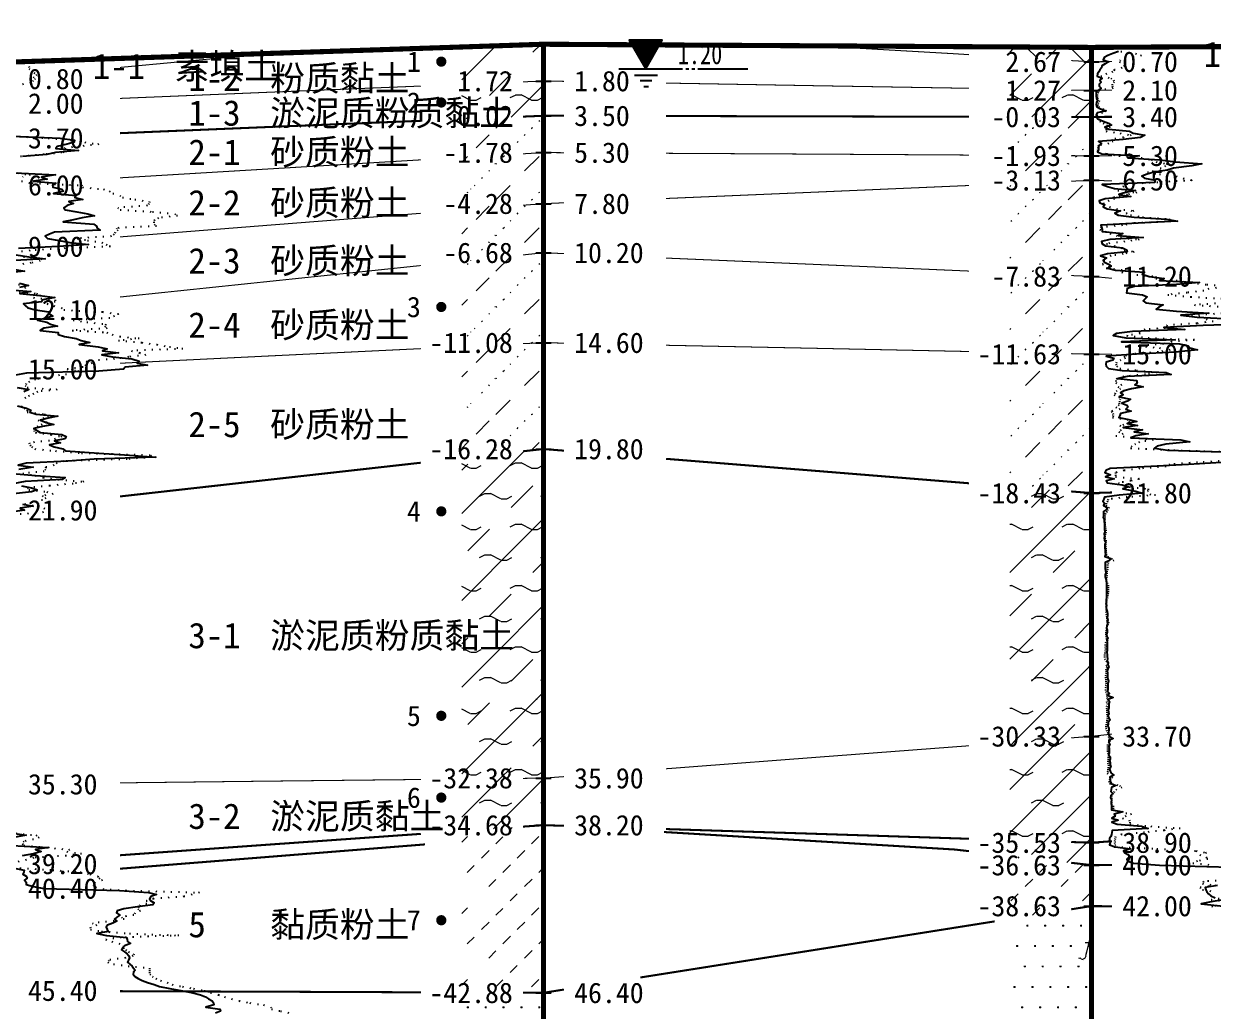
# Model space of a CAD drawing. Extents: x -37 to 3540, y -1485 to 297.
# Drawn here: x 286.3 to 402.7, y -173.4 to -76.8 of the extents above; entities that cross this region are included whole.
import ezdxf
from ezdxf.enums import TextEntityAlignment as Align

# ---------------------------------------------------------------- set-up
doc = ezdxf.new("R2010")
doc.units = 0
doc.linetypes.add('DOT', pattern=[6.35, 0, -6.35])
doc.layers.get('0').update_dxf_attribs({"linetype": 'CONTINUOUS'})
for name, color, linetype in [('CURVE', 200, 'CONTINUOUS'), ('HOLE', 41, 'CONTINUOUS'), ('SAMPLE', 1, 'CONTINUOUS'), ('STRATUM', 241, 'CONTINUOUS')]:
    doc.layers.add(name, color=color, linetype=linetype)
doc.layers.add('HATCH', color=7, linetype='CONTINUOUS', lineweight=13)
doc.styles.add('ST', font='')
doc.styles.get('ST').set_extended_font_data('SimSun')
pattern_1 = [(45, (80.522, -297), (-4.24264, 4.24264), [10, 0]), (45, (81.583, -300.182), (-2.12132, 6.36396), [3, -3])]
pattern_2 = [(45, (80.522, -297), (-4.24264, 4.24264), [10, 0]), (45, (81.583, -300.182), (-2.12132, 6.36396), [3, -3]), (26.565, (81.596, -297.2536), (5.999823, 5.999812), [0.567, -12.849]), (0, (81.029, -297.2536), (0, 6), [0.567, -5.433]), (26.565, (78.9406, -297), (5.999823, 5.999812), [0.567, -12.849]), (0, (79.448, -296.7464), (0, 6), [0.567, -5.433]), (153.435, (81.029, -297.2536), (-5.999818, -5e-06), [1.134, -12.2826]), (26.565, (84.596, -294.2536), (5.999823, 5.999812), [0.567, -12.849]), (0, (84.029, -294.2536), (0, 6), [0.567, -5.433]), (26.565, (81.9406, -294), (5.999823, 5.999812), [0.567, -12.849]), (0, (82.448, -293.7464), (0, 6), [0.567, -5.433]), (153.435, (84.029, -294.2536), (-5.999818, -5e-06), [1.134, -12.2826])]
pattern_3 = [(45, (80.522, -297), (-7e-07, 6.99998), [1.97196, -7.92754]), (45, (83.335, -294.171), (-7e-07, 6.99998), [1.99367, -7.90583]), (45, (85.5894, -291.918), (-7e-07, 6.99998), [1.81361, -8.08588]), (26.56505, (80.522, -293.5), (7, 7), [0.0965, -15.55598]), (36.8699, (81.2219, -292.8), (7, 7), [0.19775, -34.80225]), (315, (84.022, -290.024), (6.99998, 1e-06), [0.03305, -9.86644]), (26.56505, (84.022, -297), (7, 7), [0.14475, -15.50773]), (26.5651, (84.722, -296.3), (7, 7), [0.10528, -15.5472]), (90, (85.072, -295.95), (-7, -5e-07), [0.02877, -6.97123]), (26.5651, (85.422, -295.6), (7, 7), [0.09101, -31.21394]), (36.8699, (86.1219, -294.9), (7, 7), [0.11069, -34.88931]), (45, (86.822, -294.2), (-2e-07, 6.99998), [0.10911, -9.79038]), (315, (87.436, -293.452), (6.99998, 1e-06), [0.03305, -9.86644]), (36.8699, (81.9219, -292.1), (7, 7), [0.10224, -34.89776]), (53.1301, (82.6219, -291.4), (14, 21), [0.13438, -34.86562]), (53.1301, (83.3219, -290.7), (14, 21), [0.12625, -34.87375])]
pattern_4 = [(45, (80.522, -297), (-2.12132, 2.12132), [10, 0]), (26.565, (81.596, -297.2536), (5.999823, 5.999812), [0.567, -12.849]), (0, (81.029, -297.2536), (0, 6), [0.567, -5.433]), (26.565, (78.9406, -297), (5.999823, 5.999812), [0.567, -12.849]), (0, (79.448, -296.7464), (0, 6), [0.567, -5.433]), (153.435, (81.029, -297.2536), (-5.999818, -5e-06), [1.134, -12.2826]), (26.565, (84.596, -294.2536), (5.999823, 5.999812), [0.567, -12.849]), (0, (84.029, -294.2536), (0, 6), [0.567, -5.433]), (26.565, (81.9406, -294), (5.999823, 5.999812), [0.567, -12.849]), (0, (82.448, -293.7464), (0, 6), [0.567, -5.433]), (153.435, (84.029, -294.2536), (-5.999818, -5e-06), [1.134, -12.2826])]
pattern_5 = [(45, (80.522, -297), (-6e-07, 6.99998), [0.9473, -8.9522]), (45, (81.922, -295.6), (-6e-07, 6.99998), [0.9869, -8.9126]), (45, (83.322, -294.2), (-6e-07, 6.99998), [1.06018, -8.83931]), (45, (84.722, -292.8), (-6e-07, 6.99998), [0.94918, -8.95032]), (45, (86.122, -291.4), (-6e-07, 6.99998), [1.0365, -8.863]), (45, (84.022, -297), (-6e-07, 6.99998), [1.01335, -8.88615]), (45, (85.422, -295.6), (-6e-07, 6.99998), [1.07896, -12.12037]), (45, (86.822, -294.2), (-6e-07, 6.99998), [0.99882, -8.90067]), (45, (81.222, -292.8), (-4e-07, 6.99998), [1.05533, -8.84416]), (45, (82.622, -291.4), (-4e-07, 6.99998), [1.0365, -8.863])]
pattern_6 = [(82.875, (79.6873, -298.206), (0.0003693, 10.0001764), [0.0893, -80.5337]), (143.13, (79.7883, -298.2818), (-29.999964, 20.000054), [0.12627, -49.87373]), (172.875, (79.9655, -298.304), (-70.0002457, 9.9996603), [0.17857, -80.44443]), (206.565, (80.144, -298.2147), (-9.999705, -9.99969), [0.19954, -22.16046]), (243.435, (80.233, -298.0363), (9e-06, -9.999696), [0.19954, -22.16146]), (255.964, (80.3225, -297.679), (-0.0002, -9.999501), [0.36813, -40.86287]), (255.964, (80.6325, -296.439), (-0.0002, -9.999501), [1.27838, -39.95262]), (255.964, (80.701, -296.165), (-0.0002, -9.999501), [0.28235, -40.94865]), (216.87, (80.8912, -295.9108), (-9.999982, -10.000018), [0.12627, -49.87373]), (243.435, (80.7902, -295.9865), (9e-06, -9.999696), [0.19954, -22.16146]), (206.565, (81.0697, -295.8215), (-9.999705, -9.99969), [0.19954, -22.16046]), (172.875, (81.2469, -295.8437), (-70.0002457, 9.9996603), [0.17857, -80.44443]), (143.13, (81.348, -295.9194), (-29.999964, 20.000054), [0.12627, -49.87373]), (82.875, (81.3368, -296.008), (0.0003693, 10.0001764), [0.0893, -80.5337]), (0, (80.192, -296.66), (0, 10), [0.89286, -9.10714]), (0, (80.5469, -297), (1, 2), [0, -1.75]), (0, (80.5219, -296.975), (1, 2), [0, -1.75]), (0, (80.5219, -297), (1, 2), [0, -1.75]), (0, (80.4969, -297), (1, 2), [0, -1.75]), (0, (80.5219, -297.025), (1, 2), [0, -1.75])]

# ---------------------------------------------------------------- blocks, each defined once
blk = doc.blocks.new('SampleSoilUndisturbed')
at = {"const_width": 0.5}
blk.add_lwpolyline([(-0.25, 0, 1), (0.25, 0, 1)], format="xyb", close=True, dxfattribs=at)
blk = doc.blocks.new('Gwl')
blk.add_lwpolyline([(0, 0, 0, 3.22, 0), (0, 2.79, 3.22, 3.22, 0)], format="xyseb")
blk.add_lwpolyline([(0, 0), (1.61, 2.79), (-1.61, 2.79)], close=True)
for points in [[(-2.63, 0), (3.61, 0)], [(3.93, 0), (4.21, 0)], [(4.53, 0), (4.8, 0)], [(5.09, 0), (9.99, 0)], [(-1.09, -0.61), (1.16, -0.61)], [(-0.54, -1.14), (0.61, -1.14)], [(-0.19, -1.74), (0.26, -1.74)]]:
    blk.add_lwpolyline(points)
at = {"style": 'ST', "width": 0.8}
blk.add_attdef('*GWL', (3.14, 0.45), '', height=2, dxfattribs=at)

msp = doc.modelspace()

# ---------------------------------------------------------------- hatches: boundary and pattern name
at = {"layer": 'HATCH'}
h = msp.add_hatch(dxfattribs=at)
h.set_pattern_fill('FZNT', color=32, style=0)
h.set_pattern_definition(pattern_1)
h.paths.add_polyline_path([(337.19, -78.78), (329.19, -79.05), (329.19, -82.71), (337.19, -82.38)])
h.paths.add_polyline_path([(327.98, -83.86), (334.67, -83.86), (334.67, -80.95), (327.98, -80.95)], flags=9)
h = msp.add_hatch(dxfattribs=at)
h.set_pattern_fill('STT', color=50, style=0)
h.set_pattern_definition([(45, (80.522, -297), (-2.12132, 2.12132), [10, 0]), (135, (80.522, -297), (-2.12132, -2.12132), [10, 0])])
h.paths.add_polyline_path([(390.82, -79.09), (382.82, -79.05), (382.82, -80.03), (390.82, -80.49)])
h.paths.add_polyline_path([(381.61, -81.98), (388.31, -81.98), (388.31, -79.05), (381.61, -79.05)], flags=9)
h = msp.add_hatch(dxfattribs=at)
h.set_pattern_fill('FZNT', color=32, style=0)
h.set_pattern_definition(pattern_1)
h.paths.add_polyline_path([(390.82, -80.49), (382.82, -80.03), (382.82, -83.16), (390.82, -83.29)])
h.paths.add_polyline_path([(381.61, -84.78), (388.31, -84.78), (388.31, -81.86), (381.61, -81.86)], flags=9)
h.paths.add_polyline_path([(381.61, -81.98), (388.31, -81.98), (388.31, -79.05), (381.61, -79.05)], flags=9)
h = msp.add_hatch(dxfattribs=at)
h.set_pattern_fill('YNFNT', color=251, style=0)
h.set_pattern_definition(pattern_2)
h.paths.add_polyline_path([(337.19, -82.38), (329.19, -82.71), (329.19, -86.11), (337.19, -85.78)])
h.paths.add_polyline_path([(309.63, -87.94), (336.3, -87.94), (336.3, -82.99), (309.63, -82.99)], flags=9)
h.paths.add_polyline_path([(327.98, -87.27), (334.67, -87.27), (334.67, -84.33), (327.98, -84.33)], flags=24)
h.paths.add_polyline_path([(327.98, -83.86), (334.67, -83.86), (334.67, -80.95), (327.98, -80.95)], flags=9)
h = msp.add_hatch(dxfattribs=at)
h.set_pattern_fill('YNFNT', color=251, style=0)
h.set_pattern_definition(pattern_2)
h.paths.add_polyline_path([(390.82, -83.29), (382.82, -83.16), (382.82, -85.87), (390.82, -85.89)])
h.paths.add_polyline_path([(380.18, -87.38), (388.31, -87.38), (388.31, -84.45), (380.18, -84.45)], flags=9)
h.paths.add_polyline_path([(381.61, -84.78), (388.31, -84.78), (388.31, -81.86), (381.61, -81.86)], flags=9)
h = msp.add_hatch(dxfattribs=at)
h.set_pattern_fill('SZFT', color=52, style=0)
h.set_pattern_definition(pattern_3)
h.paths.add_polyline_path([(337.19, -85.78), (329.19, -86.11), (329.19, -89.86), (337.19, -89.38)])
h.paths.add_polyline_path([(309.63, -87.94), (336.3, -87.94), (336.3, -82.99), (309.63, -82.99)], flags=9)
h.paths.add_polyline_path([(326.55, -90.87), (334.67, -90.87), (334.67, -87.93), (326.55, -87.93)], flags=9)
h.paths.add_polyline_path([(327.98, -87.27), (334.67, -87.27), (334.67, -84.33), (327.98, -84.33)], flags=24)
h = msp.add_hatch(dxfattribs=at)
h.set_pattern_fill('SZFT', color=52, style=0)
h.set_pattern_definition(pattern_3)
h.paths.add_polyline_path([(390.82, -85.89), (382.82, -85.87), (382.82, -89.65), (390.82, -89.69)])
h.paths.add_polyline_path([(380.18, -91.18), (388.31, -91.18), (388.31, -88.25), (380.18, -88.25)], flags=9)
h.paths.add_polyline_path([(380.18, -87.38), (388.31, -87.38), (388.31, -84.45), (380.18, -84.45)], flags=9)
h = msp.add_hatch(dxfattribs=at)
h.set_pattern_fill('SZFT', color=52, style=0)
h.set_pattern_definition(pattern_3)
h.paths.add_polyline_path([(337.19, -89.38), (329.19, -89.86), (329.19, -95.01), (337.19, -94.38)])
h.paths.add_polyline_path([(326.55, -95.87), (334.67, -95.87), (334.67, -92.93), (326.55, -92.93)], flags=9)
h.paths.add_polyline_path([(326.55, -90.87), (334.67, -90.87), (334.67, -87.93), (326.55, -87.93)], flags=9)
h = msp.add_hatch(dxfattribs=at)
h.set_pattern_fill('SZFT', color=52, style=0)
h.set_pattern_definition(pattern_3)
h.paths.add_polyline_path([(390.82, -89.69), (382.82, -89.65), (382.82, -92.43), (390.82, -92.09)])
h.paths.add_polyline_path([(380.18, -93.58), (388.31, -93.58), (388.31, -90.65), (380.18, -90.65)], flags=9)
h.paths.add_polyline_path([(380.18, -91.18), (388.31, -91.18), (388.31, -88.25), (380.18, -88.25)], flags=9)
h = msp.add_hatch(dxfattribs=at)
h.set_pattern_fill('SZFT', color=52, style=0)
h.set_pattern_definition(pattern_3)
h.paths.add_polyline_path([(390.82, -92.09), (382.82, -92.43), (382.82, -101.15), (390.82, -101.49)])
h.paths.add_polyline_path([(380.18, -102.98), (388.31, -102.98), (388.31, -100.05), (380.18, -100.05)], flags=9)
h.paths.add_polyline_path([(380.18, -93.58), (388.31, -93.58), (388.31, -90.65), (380.18, -90.65)], flags=9)
h = msp.add_hatch(dxfattribs=at)
h.set_pattern_fill('SZFT', color=52, style=0)
h.set_pattern_definition(pattern_3)
h.paths.add_polyline_path([(337.19, -94.38), (329.19, -95.01), (329.19, -100.01), (337.19, -99.18)])
h.paths.add_polyline_path([(326.55, -100.67), (334.67, -100.67), (334.67, -97.73), (326.55, -97.73)], flags=9)
h.paths.add_polyline_path([(326.55, -95.87), (334.67, -95.87), (334.67, -92.93), (326.55, -92.93)], flags=9)
h = msp.add_hatch(dxfattribs=at)
h.set_pattern_fill('SZFT', color=52, style=0)
h.set_pattern_definition(pattern_3)
h.paths.add_polyline_path([(337.19, -99.18), (329.19, -100.01), (329.19, -108.37), (337.19, -107.98)])
h.paths.add_polyline_path([(325.12, -109.47), (334.67, -109.47), (334.67, -106.53), (325.12, -106.53)], flags=9)
h.paths.add_polyline_path([(326.55, -100.67), (334.67, -100.67), (334.67, -97.73), (326.55, -97.73)], flags=9)
h = msp.add_hatch(dxfattribs=at)
h.set_pattern_fill('SZFT', color=52, style=0)
h.set_pattern_definition(pattern_3)
h.paths.add_polyline_path([(390.82, -101.49), (382.82, -101.15), (382.82, -108.93), (390.82, -109.09)])
h.paths.add_polyline_path([(378.75, -110.58), (388.31, -110.58), (388.31, -107.65), (378.75, -107.65)], flags=9)
h.paths.add_polyline_path([(380.18, -102.98), (388.31, -102.98), (388.31, -100.05), (380.18, -100.05)], flags=9)
h = msp.add_hatch(dxfattribs=at)
h.set_pattern_fill('SZFT', color=52, style=0)
h.set_pattern_definition(pattern_3)
h.paths.add_polyline_path([(337.19, -107.98), (329.19, -108.37), (329.19, -119.27), (337.19, -118.38)])
h.paths.add_polyline_path([(325.12, -119.87), (334.67, -119.87), (334.67, -116.93), (325.12, -116.93)], flags=9)
h.paths.add_polyline_path([(325.12, -109.47), (334.67, -109.47), (334.67, -106.53), (325.12, -106.53)], flags=9)
h = msp.add_hatch(dxfattribs=at)
h.set_pattern_fill('SZFT', color=52, style=0)
h.set_pattern_definition(pattern_3)
h.paths.add_polyline_path([(390.82, -109.09), (382.82, -108.93), (382.82, -122.05), (390.82, -122.69)])
h.paths.add_polyline_path([(378.75, -124.18), (388.31, -124.18), (388.31, -121.25), (378.75, -121.25)], flags=9)
h.paths.add_polyline_path([(378.75, -110.58), (388.31, -110.58), (388.31, -107.65), (378.75, -107.65)], flags=9)
h = msp.add_hatch(dxfattribs=at)
h.set_pattern_fill('YNFNT', color=251, style=0)
h.set_pattern_definition(pattern_2)
h.paths.add_polyline_path([(337.19, -118.38), (329.19, -119.27), (329.19, -150.67), (337.19, -150.58)])
h.paths.add_polyline_path([(309.63, -139.05), (336.3, -139.05), (336.3, -134.11), (309.63, -134.11)], flags=9)
h.paths.add_polyline_path([(325.12, -152.07), (334.67, -152.07), (334.67, -149.13), (325.12, -149.13)], flags=9)
h.paths.add_polyline_path([(325.12, -119.87), (334.67, -119.87), (334.67, -116.93), (325.12, -116.93)], flags=9)
h = msp.add_hatch(dxfattribs=at)
h.set_pattern_fill('YNFNT', color=251, style=0)
h.set_pattern_definition(pattern_2)
h.paths.add_polyline_path([(390.82, -122.69), (382.82, -122.05), (382.82, -147.1), (390.82, -146.49)])
h.paths.add_polyline_path([(378.75, -147.98), (388.31, -147.98), (388.31, -145.05), (378.75, -145.05)], flags=9)
h.paths.add_polyline_path([(378.75, -124.18), (388.31, -124.18), (388.31, -121.25), (378.75, -121.25)], flags=9)
h = msp.add_hatch(dxfattribs=at)
h.set_pattern_fill('YNNT', color=251, style=0)
h.set_pattern_definition(pattern_4)
h.paths.add_polyline_path([(390.82, -146.49), (382.82, -147.1), (382.82, -156.64), (390.82, -156.89)])
h.paths.add_polyline_path([(378.75, -158.38), (388.31, -158.38), (388.31, -155.45), (378.75, -155.45)], flags=9)
h.paths.add_polyline_path([(378.75, -147.98), (388.31, -147.98), (388.31, -145.05), (378.75, -145.05)], flags=9)
h = msp.add_hatch(dxfattribs=at)
h.set_pattern_fill('YNNT', color=251, style=0)
h.set_pattern_definition(pattern_4)
h.paths.add_polyline_path([(337.19, -150.58), (329.19, -150.67), (329.19, -155.75), (337.19, -155.18)])
h.paths.add_polyline_path([(325.12, -156.67), (334.67, -156.67), (334.67, -153.73), (325.12, -153.73)], flags=9)
h.paths.add_polyline_path([(325.12, -152.07), (334.67, -152.07), (334.67, -149.13), (325.12, -149.13)], flags=9)
h = msp.add_hatch(dxfattribs=at)
h.set_pattern_fill('NZFT', color=52, style=0)
h.set_pattern_definition(pattern_5)
h.paths.add_polyline_path([(337.19, -155.18), (329.19, -155.75), (329.19, -171.55), (337.19, -171.58)])
h.paths.add_polyline_path([(325.12, -173.07), (334.67, -173.07), (334.67, -170.13), (325.12, -170.13)], flags=9)
h.paths.add_polyline_path([(325.12, -156.67), (334.67, -156.67), (334.67, -153.73), (325.12, -153.73)], flags=9)
h = msp.add_hatch(dxfattribs=at)
h.set_pattern_fill('FZNT', color=32, style=0)
h.set_pattern_definition(pattern_1)
h.paths.add_polyline_path([(390.82, -156.89), (382.82, -156.64), (382.82, -158.18), (390.82, -159.09)])
h.paths.add_polyline_path([(378.75, -160.58), (388.31, -160.58), (388.31, -157.65), (378.75, -157.65)], flags=9)
h.paths.add_polyline_path([(378.75, -158.38), (388.31, -158.38), (388.31, -155.45), (378.75, -155.45)], flags=9)
h = msp.add_hatch(dxfattribs=at)
h.set_pattern_fill('NZFT', color=52, style=0)
h.set_pattern_definition(pattern_5)
h.paths.add_polyline_path([(390.82, -159.09), (382.82, -158.18), (382.82, -164.36), (390.82, -163.09)])
h.paths.add_polyline_path([(378.75, -164.58), (388.31, -164.58), (388.31, -161.65), (378.75, -161.65)], flags=9)
h.paths.add_polyline_path([(378.75, -160.58), (388.31, -160.58), (388.31, -157.65), (378.75, -157.65)], flags=9)
h = msp.add_hatch(dxfattribs=at)
h.set_pattern_fill('FS', color=142, style=0)
h.set_pattern_definition(pattern_6)
h.paths.add_polyline_path([(390.82, -163.09), (382.82, -164.36), (382.82, -187.35), (390.82, -186.89)])
h.paths.add_polyline_path([(378.75, -188.38), (388.31, -188.38), (388.31, -185.45), (378.75, -185.45)], flags=9)
h.paths.add_polyline_path([(378.75, -164.58), (388.31, -164.58), (388.31, -161.65), (378.75, -161.65)], flags=9)
h = msp.add_hatch(dxfattribs=at)
h.set_pattern_fill('FS', color=142, style=0)
h.set_pattern_definition(pattern_6)
h.paths.add_polyline_path([(337.19, -171.58), (329.19, -171.55), (329.19, -190.81), (337.19, -189.98)])
h.paths.add_polyline_path([(325.12, -191.47), (334.67, -191.47), (334.67, -188.53), (325.12, -188.53)], flags=9)
h.paths.add_polyline_path([(325.12, -173.07), (334.67, -173.07), (334.67, -170.13), (325.12, -170.13)], flags=9)

# ---------------------------------------------------------------- linework, layer by layer
at = {"layer": 'CURVE', "color": 30, "linetype": 'Continuous'}
for points in [[(393.46, -79.49), (392.89, -79.69), (392.42, -79.89), (392.06, -80.09), (391.94, -80.29), (392.5, -80.49), (392.16, -80.69), (391.82, -80.89), (391.79, -81.09), (391.63, -81.29), (391.52, -81.49), (391.41, -81.69), (391.36, -81.89), (391.85, -82.09), (391.64, -82.29), (391.74, -82.49), (391.56, -82.69), (391.55, -82.89), (391.76, -83.09), (391.42, -83.29), (391.28, -83.49), (391.26, -83.69), (391.28, -83.89), (391.29, -84.09), (391.44, -84.29), (391.31, -84.49), (391.28, -84.69), (391.34, -84.89), (391.68, -85.09), (392.24, -85.29), (391.37, -85.49), (391.28, -85.69), (391.3, -85.89), (391.44, -86.09), (391.95, -86.29), (392.47, -86.49), (392.75, -86.69), (392.13, -86.89), (392.5, -87.09), (394.53, -87.29), (394.87, -87.49), (396.02, -87.69), (395.61, -87.89), (393.92, -88.09), (391.51, -88.29), (391.79, -88.49), (391.52, -88.69), (391.51, -88.89), (391.49, -89.09), (391.41, -89.29), (391.83, -89.49), (395.46, -89.69), (394.37, -89.89), (397.49, -90.09), (399.03, -90.29), (401.61, -90.49), (400.64, -90.69), (398.83, -90.89), (398.2, -91.09), (396.93, -91.29), (396.26, -91.49), (395.73, -91.69), (395.98, -91.89), (397.05, -92.09), (396.96, -92.29), (391.84, -92.49), (392.39, -92.69), (393.07, -92.89), (395.12, -93.09), (394.12, -93.29), (393.47, -93.49), (394.66, -93.69), (392.14, -93.89), (391.56, -94.09), (391.61, -94.29), (392.13, -94.49), (391.95, -94.69), (392.34, -94.89), (393.64, -95.09), (393.08, -95.29), (393.41, -95.49), (394.98, -95.69), (398.16, -95.89), (399.21, -96.09), (395.38, -96.29), (391.73, -96.49), (391.79, -96.69), (391.84, -96.89), (391.84, -97.09), (393.87, -97.29), (393.43, -97.49), (395.87, -97.69), (392.61, -97.89), (391.78, -98.09), (391.84, -98.29), (392.18, -98.49), (393.85, -98.69), (394.22, -98.89), (394.31, -99.09), (392.38, -99.29), (391.7, -99.49), (392.28, -99.69), (391.94, -99.89), (392.07, -100.09), (392.48, -100.29), (392.73, -100.49), (392.4, -100.69), (393.15, -100.89), (396, -101.09), (395.76, -101.29), (396.46, -101.49), (397.91, -101.69), (397.45, -101.89), (401.37, -102.09), (399.13, -102.29), (395.01, -102.49), (394.29, -102.69), (394.26, -102.89), (394.25, -103.09), (395.79, -103.29), (396.25, -103.49), (396.05, -103.69), (395.86, -103.89), (396.14, -104.09), (397.82, -104.29), (397.39, -104.49), (397.15, -104.69), (399.12, -104.89), (402.28, -105.09), (399.56, -105.29), (401.14, -105.49), (405.04, -105.69)], [(285.23, -87.77), (289.91, -87.97), (291.31, -88.17), (291.26, -88.37), (290.6, -88.57), (289.6, -88.77), (289.48, -88.97), (291.71, -89.17), (289.44, -89.37), (288.6, -89.57), (286.21, -89.77)], [(285.48, -91.37), (289.45, -91.57), (288.08, -91.77), (288.62, -91.97), (287.3, -92.17), (289.49, -92.37), (289.15, -92.57), (289.19, -92.77), (290.08, -92.97), (290.23, -93.17), (289.25, -93.37), (291.45, -93.57), (291.35, -93.77), (292.12, -93.97), (290.75, -94.17), (291.2, -94.37), (290.57, -94.57), (290.26, -94.77), (290.38, -94.97), (291.53, -95.17), (292.61, -95.37), (293.26, -95.57), (292.04, -95.77), (291.19, -95.97), (290.19, -96.17), (293.2, -96.37), (293.46, -96.57), (293.53, -96.77), (293.81, -96.97), (289.36, -97.17), (288.85, -97.37), (288.44, -97.57), (288.67, -97.77), (289.81, -97.97), (290.84, -98.17), (292.67, -98.37), (289.73, -98.57), (285.81, -98.77)], [(285.58, -99.37), (286.82, -99.57), (288.42, -99.77), (284.84, -99.97)], [(285.28, -100.77), (286.42, -100.97), (284.42, -101.17)], [(285.93, -102.17), (286.79, -102.37), (285.92, -102.57)], [(284.65, -102.77), (287.02, -102.97), (285.95, -103.17), (287.91, -103.37), (289.39, -103.57), (288.22, -103.77), (288.08, -103.97), (286.32, -104.17), (286.51, -104.37), (286.75, -104.57), (287.49, -104.77), (288.78, -104.97), (288.83, -105.17), (289.19, -105.37), (288.54, -105.57), (287.68, -105.77), (288.59, -105.97), (288.97, -106.17), (289.65, -106.37), (288.29, -106.57), (287.93, -106.77), (289.71, -106.97), (289.71, -107.17), (290.33, -107.37), (291.45, -107.57), (291.95, -107.77), (292.8, -107.97), (291.76, -108.17), (293.63, -108.37), (294.5, -108.57), (294.04, -108.77), (295.62, -108.97), (293.98, -109.17), (295.03, -109.37), (296.91, -109.57), (297.64, -109.77), (297.44, -109.97), (298.45, -110.17), (296.26, -110.37), (296.1, -110.57), (293.68, -110.77), (286.62, -110.97), (285.54, -111.17)], [(407.93, -106.09), (401.74, -106.29), (397.89, -106.49), (399.95, -106.69), (394.83, -106.89), (393.24, -107.09), (392.92, -107.29), (394.16, -107.49), (399.01, -107.69), (393.74, -107.89), (399.43, -108.09), (400.27, -108.29), (400.44, -108.49), (401.19, -108.69), (399.03, -108.89), (395.2, -109.09), (392.26, -109.29), (393.01, -109.49), (392.91, -109.69), (392.23, -109.89), (392.22, -110.09), (392.25, -110.29), (392.48, -110.49), (393.81, -110.69), (398.11, -110.89), (398.6, -111.09), (394.29, -111.29), (393.39, -111.49), (395.21, -111.69), (395.27, -111.89), (395.06, -112.09), (395.88, -112.29), (394.73, -112.49), (393.97, -112.69), (393.64, -112.89), (393.91, -113.09), (393.53, -113.29), (394.62, -113.49), (394.32, -113.69), (393.77, -113.89), (394.28, -114.09), (394.35, -114.29), (394.18, -114.49), (394.68, -114.69), (393.66, -114.89), (393.57, -115.09), (393.49, -115.29), (394.45, -115.49), (395.23, -115.69), (394.29, -115.89), (395.31, -116.09), (393.9, -116.29), (395.79, -116.49), (394.98, -116.69), (396.34, -116.89), (395.15, -117.09), (394.66, -117.29), (399.56, -117.49), (400.44, -117.69), (398.07, -117.89), (397.25, -118.09), (396.97, -118.29), (398.23, -118.49), (404.64, -118.69)], [(285.69, -112.37), (286.83, -112.57), (286.34, -112.77)], [(285.72, -114.17), (286.61, -114.37), (287.04, -114.57), (286.94, -114.77), (287.56, -114.97), (289.68, -115.17), (288.72, -115.37), (287.97, -115.57), (288.53, -115.77), (289.29, -115.97), (288.18, -116.17), (287.34, -116.37), (287.63, -116.57), (287.95, -116.77), (290.07, -116.97), (290.5, -117.17), (290.36, -117.37), (289.34, -117.57), (289.93, -117.77), (288.86, -117.97), (289.31, -118.17), (290.16, -118.37), (290.43, -118.57), (293.67, -118.77), (296.67, -118.97), (299.25, -119.17), (293.23, -119.37), (290.64, -119.57), (286.57, -119.77), (285.78, -119.97), (287.25, -120.17), (285.86, -120.37)], [(403.54, -119.69), (400.3, -119.89), (396.61, -120.09), (392.63, -120.29), (392.21, -120.49), (392.13, -120.69), (392.66, -120.89), (392.19, -121.09), (393.03, -121.29), (392.25, -121.49), (392.35, -121.69), (393.81, -121.89), (394.42, -122.09), (393.88, -122.29), (395.16, -122.49), (395.76, -122.69), (393.53, -122.89), (392.08, -123.09), (392.02, -123.29), (391.92, -123.49), (392.09, -123.69), (391.98, -123.89), (392.34, -124.09), (392.29, -124.29), (391.99, -124.49), (391.99, -124.69), (391.97, -124.89), (391.95, -125.09), (392.05, -125.29), (392.06, -125.49), (392.09, -125.69), (392.07, -125.89), (392.07, -126.09), (392.07, -126.29), (392.12, -126.49), (392.05, -126.69), (392.09, -126.89), (392.06, -127.09), (392.07, -127.29), (392.2, -127.49), (392.11, -127.69), (392.11, -127.89), (392.11, -128.09), (392.16, -128.29), (392.15, -128.49), (392.17, -128.69), (392.12, -128.89), (392.71, -129.09), (392.56, -129.29), (392.14, -129.49), (392.15, -129.69), (392.15, -129.89), (392.15, -130.09), (392.18, -130.29), (392.2, -130.49), (392.16, -130.69), (392.16, -130.89), (392.21, -131.09), (392.23, -131.29), (392.28, -131.49), (392.28, -131.69), (392.28, -131.89), (392.28, -132.09), (392.29, -132.29), (392.29, -132.49), (392.28, -132.69), (392.27, -132.89), (392.23, -133.09), (392.24, -133.29), (392.24, -133.49), (392.28, -133.69), (392.23, -133.89), (392.28, -134.09), (392.33, -134.29), (392.37, -134.49), (392.36, -134.69), (392.33, -134.89), (392.41, -135.09), (392.34, -135.29), (392.39, -135.49), (392.3, -135.69), (392.28, -135.89), (392.34, -136.09), (392.35, -136.29), (392.28, -136.49), (392.31, -136.69), (392.43, -136.89), (392.32, -137.09), (392.33, -137.29), (392.34, -137.49), (392.34, -137.69), (392.35, -137.89), (392.34, -138.09), (392.32, -138.29), (392.33, -138.49), (392.34, -138.69), (392.36, -138.89), (392.34, -139.09), (392.44, -139.29), (392.42, -139.49), (392.51, -139.69), (392.42, -139.89), (392.34, -140.09), (392.39, -140.29), (392.37, -140.49), (392.39, -140.69), (392.4, -140.89), (392.47, -141.09), (392.4, -141.29), (392.42, -141.49), (392.4, -141.69), (392.4, -141.89), (392.38, -142.09), (392.58, -142.29), (392.41, -142.49), (392.92, -142.69), (392.44, -142.89), (392.56, -143.09), (392.5, -143.29), (392.51, -143.49), (392.5, -143.69), (392.43, -143.89), (392.46, -144.09), (392.52, -144.29), (392.42, -144.49), (392.52, -144.69), (392.64, -144.89), (392.43, -145.09), (392.43, -145.29), (392.42, -145.49), (392.52, -145.69), (392.49, -145.89), (392.48, -146.09), (392.48, -146.29), (392.58, -146.49), (392.94, -146.69), (392.51, -146.89), (392.52, -147.09), (392.59, -147.29), (392.52, -147.49), (392.55, -147.69), (392.53, -147.89), (392.55, -148.09), (392.48, -148.29), (392.62, -148.49), (392.62, -148.69), (392.58, -148.89), (392.64, -149.09), (392.65, -149.29), (392.69, -149.49), (392.57, -149.69), (392.62, -149.89), (392.73, -150.09), (392.99, -150.29), (392.59, -150.49), (392.64, -150.69), (392.63, -150.89), (392.73, -151.09), (393.18, -151.29), (392.76, -151.49), (392.74, -151.69), (392.71, -151.89), (392.91, -152.09), (392.7, -152.29), (392.66, -152.49), (392.75, -152.69), (392.73, -152.89), (392.73, -153.09), (392.78, -153.29), (392.78, -153.49), (392.77, -153.69), (393.87, -153.89), (393.03, -154.09), (393.14, -154.29), (392.79, -154.49), (393.42, -154.69), (392.81, -154.89), (393.31, -155.09), (395.7, -155.29), (396.35, -155.49), (392.84, -155.69), (392.81, -155.89), (392.75, -156.09), (392.69, -156.29), (392.58, -156.49), (392.57, -156.69), (392.62, -156.89), (392.57, -157.09), (393.13, -157.29), (394.61, -157.49), (393.94, -157.69), (394.07, -157.89), (394.43, -158.09), (394.51, -158.29), (394.26, -158.49), (394.39, -158.69), (394.93, -158.89), (397.46, -159.09), (404.42, -159.29)], [(285.23, -120.77), (287.49, -120.97), (290.38, -121.17), (290.1, -121.37), (286.48, -121.57), (285.28, -121.77)], [(286.12, -121.97), (287.09, -122.17), (287.64, -122.37), (287.08, -122.57), (285.35, -122.77)], [(286.22, -123.77), (287.26, -123.97), (286, -124.17), (286.4, -124.37), (285.05, -124.57)], [(285.27, -155.97), (286.58, -156.17), (285.34, -156.37)], [(285.16, -157.17), (288.79, -157.37), (287.5, -157.57), (288.05, -157.77), (287.3, -157.97), (286.18, -158.17)], [(285.41, -159.37), (286.38, -159.57), (286.36, -159.77), (286.25, -159.97), (286.58, -160.17), (286.67, -160.37), (286.41, -160.57), (286.57, -160.77), (286.57, -160.97), (287.28, -161.17), (288.29, -161.37), (295.71, -161.57), (298.54, -161.77), (299.32, -161.97), (298.78, -162.17), (298.65, -162.37), (298.78, -162.57), (299.11, -162.77), (298.97, -162.97), (297.46, -163.17), (296.12, -163.37), (295.49, -163.57), (295.4, -163.77), (295.73, -163.97), (295.44, -164.17), (295.23, -164.37), (295.45, -164.57), (295.05, -164.77), (294.53, -164.97), (294.4, -165.17), (294.5, -165.37), (294.64, -165.57), (293.49, -165.77), (294.42, -165.97), (296.39, -166.17), (296.44, -166.37), (296.48, -166.57), (296.79, -166.77), (296.21, -166.97), (296, -167.17), (295.89, -167.37), (296.21, -167.57), (296.44, -167.77), (296.62, -167.97), (296.67, -168.17), (296.59, -168.37), (296.49, -168.57), (296.72, -168.77), (296.94, -168.97), (297.06, -169.17), (297.24, -169.37), (297.09, -169.57), (297.05, -169.77), (297.2, -169.97), (297.52, -170.17), (297.91, -170.37), (298.46, -170.57), (299.09, -170.77), (299.62, -170.97), (300.62, -171.17), (301.88, -171.37), (302.89, -171.57), (303.64, -171.77), (304.13, -171.97), (304.42, -172.17), (304.76, -172.37), (304.91, -172.57), (304.93, -172.77), (304.16, -172.97), (305.51, -173.17), (305.6, -173.37), (305.11, -173.57)], [(403.14, -161.09), (401.94, -161.29), (401.98, -161.49), (402.08, -161.69), (402.25, -161.89), (402.47, -162.09), (402.91, -162.29)], [(403.68, -162.49), (402.52, -162.69), (401.55, -162.89), (403.71, -163.09)]]:
    msp.add_lwpolyline(points, dxfattribs=at)
at = {"layer": 'CURVE', "color": 100, "linetype": 'DOT', "ltscale": 0.1}
for points in [[(393.67, -79.49), (395.11, -79.69), (395.71, -79.89), (394.89, -80.09), (393.61, -80.29), (393.54, -80.49), (394.07, -80.69), (394.02, -80.89), (393.82, -81.09), (393.07, -81.29), (392.91, -81.49), (392.31, -81.69), (391.73, -81.89), (392.69, -82.09), (392.95, -82.29), (393.02, -82.49), (392.82, -82.69), (392.82, -82.89), (392.93, -83.09), (391.59, -83.29), (391.48, -83.49), (391.38, -83.69), (391.38, -83.89), (391.38, -84.09), (391.56, -84.29), (391.46, -84.49), (391.41, -84.69), (391.51, -84.89), (391.9, -85.09), (392.18, -85.29), (391.89, -85.49), (391.4, -85.69), (391.27, -85.89), (391.5, -86.09), (391.63, -86.29), (391.96, -86.49), (392.28, -86.69), (392.64, -86.89), (392.26, -87.09), (392.24, -87.29), (393.62, -87.49), (394.7, -87.69), (393.93, -87.89), (392.81, -88.09), (392.91, -88.29), (392.51, -88.49), (391.49, -88.69), (391.46, -88.89), (391.41, -89.09), (391.43, -89.29), (392.26, -89.49), (393.5, -89.69), (395.66, -89.89), (396.7, -90.09), (397.13, -90.29), (398.2, -90.49), (398.04, -90.69), (397.52, -90.89), (398.31, -91.09), (396.28, -91.29), (397.46, -91.49), (399.09, -91.69), (399.78, -91.89), (400.66, -92.09), (397.29, -92.29), (394.18, -92.49), (393.98, -92.69), (393.46, -92.89), (393.38, -93.09), (395.26, -93.29), (394.34, -93.49), (392.96, -93.69), (393.07, -93.89), (392.55, -94.09), (391.99, -94.29), (391.97, -94.49), (392.56, -94.69), (393.24, -94.89), (394.95, -95.09), (394.21, -95.29), (394.61, -95.49), (395.8, -95.69), (398.38, -95.89), (398.77, -96.09), (394.99, -96.29), (393.85, -96.49), (391.79, -96.69), (391.63, -96.89), (392.14, -97.09), (392.64, -97.29), (393.24, -97.49), (393.65, -97.69), (395.48, -97.89), (394.08, -98.09), (392.29, -98.29), (393.03, -98.49), (393.7, -98.69), (393.99, -98.89), (395, -99.09), (393.9, -99.29), (392.72, -99.49), (392.19, -99.69), (392.01, -99.89), (392.67, -100.09), (391.89, -100.29), (392.56, -100.49), (392.24, -100.69), (394.14, -100.89), (393.79, -101.09), (394.5, -101.29), (397.11, -101.49), (397.09, -101.69), (399.09, -101.89), (400.46, -102.09), (402.08, -102.29), (404.5, -102.49), (402.28, -102.69), (401.8, -102.89), (400.16, -103.09), (398.27, -103.29), (400.53, -103.49), (404.05, -103.69)], [(286.85, -80.97), (286.86, -81.17), (287.11, -81.37), (287.33, -81.57), (287.59, -81.77), (287.27, -81.97), (287.46, -82.17), (287.25, -82.37), (287.04, -82.57), (285.83, -82.77)], [(285.18, -87.77), (288.73, -87.97), (291.15, -88.17), (292.31, -88.37), (293.7, -88.57), (291.85, -88.77), (290.32, -88.97), (290.96, -89.17), (290.08, -89.37), (288.32, -89.57), (285.9, -89.77)], [(285.71, -91.37), (286.95, -91.57), (286.22, -91.77)], [(286.12, -92.17), (287.15, -92.37), (291.99, -92.57), (292.09, -92.77), (294.13, -92.97), (294.7, -93.17), (295.05, -93.37), (295.74, -93.57), (295.99, -93.77), (297.21, -93.97), (298.63, -94.17), (298.59, -94.37), (298.44, -94.57), (295.53, -94.77), (295.78, -94.97), (298.92, -95.17), (301.12, -95.37), (301.39, -95.57), (299.51, -95.77), (299.15, -95.97), (299.05, -96.17), (299.09, -96.37), (299.34, -96.57), (295.4, -96.77), (295.55, -96.97), (295.29, -97.17), (295.18, -97.37), (294.92, -97.57), (291.55, -97.77), (292.58, -97.97), (293.98, -98.17), (294.4, -98.37), (294.81, -98.57), (289.74, -98.77), (286.96, -98.97), (285.26, -99.17)], [(286.3, -99.57), (288.06, -99.77), (287.96, -99.97), (287.06, -100.17), (285.61, -100.37)], [(285.1, -102.17), (286.39, -102.37), (286.5, -102.57), (286.22, -102.77)], [(285.9, -102.97), (287.58, -103.17), (288, -103.37), (287.29, -103.57), (289.4, -103.77), (289.4, -103.97), (288.62, -104.17), (289.28, -104.37), (290.01, -104.57), (290.27, -104.77), (294.05, -104.97), (295.62, -105.17), (295.22, -105.37), (294.75, -105.57), (291.17, -105.77), (292.5, -105.97), (294.38, -106.17), (294.24, -106.37), (294.51, -106.57), (291.09, -106.77), (294.48, -106.97), (294.99, -107.17), (295.75, -107.37), (297.62, -107.57), (295.6, -107.77), (297.88, -107.97), (299.35, -108.17), (300.59, -108.37), (301.91, -108.57), (296.87, -108.77), (297.68, -108.97), (298.29, -109.17), (296.61, -109.37), (295.23, -109.57), (292.44, -109.77), (293.02, -109.97), (292.39, -110.17), (292.14, -110.37), (290.58, -110.57), (291.75, -110.77), (291.24, -110.97), (289.85, -111.17), (288.53, -111.37), (287.48, -111.57), (286.89, -111.77), (286.58, -111.97), (286.48, -112.17), (286.68, -112.37), (289.61, -112.57), (287.7, -112.77), (287.31, -112.97), (286.9, -113.17), (286.53, -113.37), (285.97, -113.57)], [(403.67, -104.09), (400.89, -104.29), (403.89, -104.49)], [(404.31, -105.09), (400.58, -105.29), (401.86, -105.49), (402.03, -105.69), (402.71, -105.89), (401.12, -106.09), (398.15, -106.29), (398.75, -106.49), (396.07, -106.69), (395.5, -106.89), (395.56, -107.09), (394.25, -107.29), (396.34, -107.49), (400.89, -107.69), (398.67, -107.89), (397.87, -108.09), (395.38, -108.29), (397.47, -108.49), (398.5, -108.69), (397.35, -108.89), (394.95, -109.09), (393.98, -109.29), (394.12, -109.49), (393.69, -109.69), (393.26, -109.89), (393.19, -110.09), (393.26, -110.29), (393.59, -110.49), (395.22, -110.69), (397.22, -110.89), (396.09, -111.09), (394, -111.29), (393.31, -111.49), (393.19, -111.69), (393.18, -111.89), (393.77, -112.09), (393.39, -112.29), (393.66, -112.49), (393.29, -112.69), (393.13, -112.89), (393.03, -113.09), (393.53, -113.29), (393.62, -113.49), (393.54, -113.69), (393.53, -113.89), (393.49, -114.09), (393.19, -114.29), (393.62, -114.49), (392.76, -114.69), (392.91, -114.89), (392.93, -115.09), (392.87, -115.29), (394.3, -115.49), (394.44, -115.69), (394.71, -115.89), (393.57, -116.09), (394.21, -116.29), (393.7, -116.49), (393.48, -116.69), (393.9, -116.89), (393.19, -117.09), (395.38, -117.29), (396.85, -117.49), (395.51, -117.69), (395.13, -117.89), (394.75, -118.09), (394.64, -118.29), (398.85, -118.49), (404.97, -118.69)], [(286.07, -114.17), (286.4, -114.37), (286.66, -114.57), (286.68, -114.77), (288.35, -114.97), (288.74, -115.17), (288.32, -115.37), (287.74, -115.57), (288.66, -115.77), (288.13, -115.97), (287.74, -116.17), (287.34, -116.37), (287.35, -116.57), (287.47, -116.77), (289.01, -116.97), (290.06, -117.17), (289.44, -117.37), (288.85, -117.57), (286.86, -117.77), (286.96, -117.97), (287.1, -118.17), (287.43, -118.37), (289.45, -118.57), (291.99, -118.77), (298.74, -118.97), (298.91, -119.17), (296.46, -119.37), (290.3, -119.57), (289.59, -119.77), (289.31, -119.97), (288.51, -120.17), (288.45, -120.37), (288.35, -120.57), (286.26, -120.77), (287.46, -120.97), (288.22, -121.17), (289.71, -121.37), (292.23, -121.57), (291.16, -121.77), (288.88, -121.97), (286.72, -122.17), (286.84, -122.37), (288.61, -122.57), (289.22, -122.77), (288.15, -122.97), (288.5, -123.17), (288.18, -123.37), (287.19, -123.57), (286.44, -123.77), (287.65, -123.97), (288.31, -124.17), (288.85, -124.37), (288.28, -124.57), (285.97, -124.77)], [(404.78, -119.49), (401.18, -119.69), (398.49, -119.89), (398.1, -120.09), (395.55, -120.29), (394.02, -120.49), (393.17, -120.69), (393.15, -120.89), (393.16, -121.09), (395.49, -121.29), (394.65, -121.49), (393.44, -121.69), (393.82, -121.89), (394.54, -122.09), (396.37, -122.29), (396.37, -122.49), (395.78, -122.69), (397.06, -122.89), (394.31, -123.09), (392.44, -123.29), (392.4, -123.49), (392.25, -123.69), (392.22, -123.89), (392.53, -124.09), (392.36, -124.29), (392.33, -124.49), (392.21, -124.69), (392.1, -124.89), (392.13, -125.09), (392.08, -125.29), (392.12, -125.49), (392.12, -125.69), (392.13, -125.89), (392.16, -126.09), (392.22, -126.29), (392.21, -126.49), (392.15, -126.69), (392.12, -126.89), (392.12, -127.09), (392.22, -127.29), (392.18, -127.49), (392.17, -127.69), (392.17, -127.89), (392.21, -128.09), (392.21, -128.29), (392.22, -128.49), (392.25, -128.69), (392.38, -128.89), (392.77, -129.09), (393.01, -129.29), (392.45, -129.49), (392.38, -129.69), (392.37, -129.89), (392.37, -130.09), (392.31, -130.29), (392.31, -130.49), (392.3, -130.69), (392.28, -130.89), (392.25, -131.09), (392.24, -131.29), (392.35, -131.49), (392.44, -131.69), (392.44, -131.89), (392.44, -132.09), (392.45, -132.29), (392.46, -132.49), (392.37, -132.69), (392.37, -132.89), (392.29, -133.09), (392.28, -133.29), (392.22, -133.49), (392.22, -133.69), (392.24, -133.89), (392.25, -134.09), (392.22, -134.29), (392.25, -134.49), (392.29, -134.69), (392.31, -134.89), (392.28, -135.09), (392.47, -135.29), (392.41, -135.49), (392.31, -135.69), (392.28, -135.89), (392.25, -136.09), (392.21, -136.29), (392.2, -136.49), (392.23, -136.69), (392.24, -136.89), (392.4, -137.09), (392.2, -137.29), (392.15, -137.49), (392.16, -137.69), (392.18, -137.89), (392.18, -138.09), (392.11, -138.29), (392.09, -138.49), (392.09, -138.69), (392.08, -138.89), (392.21, -139.09), (392.38, -139.29), (392.21, -139.49), (392.34, -139.69), (392.22, -139.89), (392.24, -140.09), (392.25, -140.29), (392.2, -140.49), (392.18, -140.69), (392.21, -140.89), (392.21, -141.09), (392.22, -141.29), (392.25, -141.49), (392.2, -141.69), (392.18, -141.89), (392.21, -142.09), (392.28, -142.29), (392.32, -142.49), (392.31, -142.69), (392.42, -142.89), (392.28, -143.09), (392.38, -143.29), (392.3, -143.49), (392.28, -143.69), (392.32, -143.89), (392.3, -144.09), (392.31, -144.29), (392.36, -144.49), (392.38, -144.69), (392.31, -144.89), (392.32, -145.09), (392.25, -145.29), (392.21, -145.49), (392.22, -145.69), (392.29, -145.89), (392.33, -146.09), (392.54, -146.29), (392.47, -146.49), (392.51, -146.69), (392.6, -146.89), (392.51, -147.09), (392.37, -147.29), (392.37, -147.49), (392.37, -147.69), (392.38, -147.89), (392.36, -148.09), (392.55, -148.29), (392.44, -148.49), (392.44, -148.69), (392.42, -148.89), (392.4, -149.09), (392.47, -149.29), (392.45, -149.49), (392.42, -149.69), (392.4, -149.89), (392.34, -150.09), (392.76, -150.29), (392.86, -150.49), (392.6, -150.69), (392.52, -150.89), (392.57, -151.09), (393.55, -151.29), (393.79, -151.49), (393.25, -151.69), (393.03, -151.89), (392.97, -152.09), (392.76, -152.29), (392.75, -152.49), (392.77, -152.69), (392.76, -152.89), (392.77, -153.09), (392.93, -153.29), (392.93, -153.49), (392.93, -153.69), (393.44, -153.89), (394.71, -154.09), (394.2, -154.29), (393.85, -154.49), (394.48, -154.69), (394.56, -154.89), (394.56, -155.09), (396.61, -155.29), (399.48, -155.49), (397.91, -155.69), (396.01, -155.89), (393.78, -156.09), (393.15, -156.29), (393.11, -156.49), (393.08, -156.69), (393.05, -156.89), (393.16, -157.09), (393.04, -157.29), (397.21, -157.49), (401.06, -157.69), (402.06, -157.89), (401.4, -158.09), (402.04, -158.29), (402.19, -158.49), (401.18, -158.69), (400.73, -158.89), (402.77, -159.09)], [(285.55, -155.97), (287.52, -156.17), (287.85, -156.37), (287.28, -156.57), (286.35, -156.77), (286.22, -156.97), (286.35, -157.17), (288.6, -157.37), (290.81, -157.57), (290.56, -157.77), (291.98, -157.97), (290.48, -158.17), (287.32, -158.37), (286.6, -158.57), (285.78, -158.77)], [(285.97, -159.37), (289.17, -159.57), (291.87, -159.77), (292.83, -159.97), (293.6, -160.17), (293.69, -160.37), (294.04, -160.57), (293.33, -160.77), (293.13, -160.97), (293.4, -161.17), (293.33, -161.37), (296.33, -161.57), (303.54, -161.77), (302.81, -161.97), (302.04, -162.17), (299.04, -162.37), (298.32, -162.57), (299.11, -162.77), (297.71, -162.97), (297.56, -163.17), (297.5, -163.37), (297.77, -163.57), (297.22, -163.77), (297.1, -163.97), (295.9, -164.17), (296.16, -164.37), (295.18, -164.57), (293.05, -164.77), (293.49, -164.97), (292.84, -165.17), (292.87, -165.37), (293.95, -165.57), (296.68, -165.77), (301.5, -165.97), (295.87, -166.17), (294.37, -166.37), (294.97, -166.57), (295.65, -166.77), (296.11, -166.97), (296.11, -167.17), (296.3, -167.37), (296.59, -167.57), (297.11, -167.77), (297.04, -167.97), (296.31, -168.17), (294.66, -168.37), (294.56, -168.57), (295.13, -168.77), (296.55, -168.97), (298.65, -169.17), (298.65, -169.37), (298.63, -169.57), (298.67, -169.77), (298.92, -169.97), (299.26, -170.17), (299.71, -170.37), (300.37, -170.57), (300.86, -170.77), (301.86, -170.97), (302.96, -171.17), (304, -171.37), (304.62, -171.57), (305.38, -171.77), (305.97, -171.97), (306.66, -172.17), (307.4, -172.37), (308.47, -172.57), (309.8, -172.77), (310.51, -172.97), (310.58, -173.17), (311.45, -173.37), (312.44, -173.57)], [(405.21, -160.49), (401.8, -160.69), (401.67, -160.89), (403.01, -161.09), (401.4, -161.29), (401.66, -161.49), (402.92, -161.69)], [(404.03, -162.29), (402.51, -162.49), (405.57, -162.69)], [(410.37, -162.89), (402.57, -163.09), (403.2, -163.29)]]:
    msp.add_lwpolyline(points, dxfattribs=at)
at = {"layer": 'HOLE', "linetype": 'Continuous', "const_width": 0.5}
for points in [[(337.19, -78.78), (337.19, -228.78)], [(390.82, -79.09), (390.82, -227.79)]]:
    msp.add_lwpolyline(points, dxfattribs=at)
at = {"layer": 'HOLE', "linetype": 'Continuous'}
for points in [[(390.07, -80.49), (391.57, -80.49)], [(336.44, -82.38), (337.94, -82.38)], [(390.07, -83.29), (391.57, -83.29)], [(336.44, -85.78), (337.94, -85.78)], [(390.07, -85.89), (391.57, -85.89)], [(336.44, -89.38), (337.94, -89.38)], [(390.07, -89.69), (391.57, -89.69)], [(390.07, -92.09), (391.57, -92.09)], [(336.44, -94.38), (337.94, -94.38)], [(336.44, -99.18), (337.94, -99.18)], [(390.07, -101.49), (391.57, -101.49)], [(336.44, -107.98), (337.94, -107.98)], [(390.07, -109.09), (391.57, -109.09)], [(336.44, -118.38), (337.94, -118.38)], [(390.07, -122.69), (391.57, -122.69)], [(390.07, -146.49), (391.57, -146.49)], [(336.44, -150.58), (337.94, -150.58)], [(336.44, -155.18), (337.94, -155.18)], [(390.07, -156.89), (391.57, -156.89)], [(390.07, -159.09), (391.57, -159.09)], [(390.07, -163.09), (391.57, -163.09)], [(336.44, -171.58), (337.94, -171.58)]]:
    msp.add_lwpolyline(points, dxfattribs=at)
at = {"layer": 'STRATUM', "linetype": 'Continuous'}
for points, const_width in [([(239.66, -79.35), (283.75, -80.57), (337.19, -78.78), (390.82, -79.09), (435.84, -78.82)], 0.5), ([(364, -78.94), (377.41, -79.71), (378.82, -79.8)], 0.1), ([(295.75, -81.05), (297.11, -80.92), (310.47, -79.67)], 0.1), ([(388.82, -80.38), (390.82, -80.49), (392.82, -80.48)], 0.1), ([(335.19, -82.46), (337.19, -82.38), (339.19, -82.41)], 0.1), ([(349.19, -82.58), (364, -82.84), (378.82, -83.09)], 0.1), ([(295.75, -84.08), (310.47, -83.47), (325.19, -82.87)], 0.1), ([(388.82, -83.26), (390.82, -83.29), (392.82, -83.27)], 0.1), ([(335.19, -85.86), (337.19, -85.78), (339.19, -85.78)], 0.2), ([(349.19, -85.8), (364, -85.84), (378.82, -85.87)], 0.2), ([(388.82, -85.89), (390.82, -85.89), (392.82, -85.88)], 0.2), ([(295.75, -87.48), (310.47, -86.87), (325.19, -86.27)], 0.2), ([(335.19, -89.5), (337.19, -89.38), (339.19, -89.39)], 0.1), ([(349.19, -89.45), (364, -89.53), (378.82, -89.62)], 0.1), ([(295.75, -91.85), (310.47, -90.97), (325.19, -90.09)], 0.1), ([(388.82, -89.68), (390.82, -89.69), (392.82, -89.68)], 0.1), ([(349.19, -93.87), (364, -93.24), (378.82, -92.6)], 0.1), ([(388.82, -92.18), (390.82, -92.09), (392.82, -92.15)], 0.1), ([(335.19, -94.53), (337.19, -94.38), (339.19, -94.29)], 0.1), ([(295.75, -97.63), (310.47, -96.47), (325.19, -95.32)], 0.1), ([(335.19, -99.39), (337.19, -99.18), (339.19, -99.26)], 0.1), ([(349.19, -99.7), (364, -100.33), (378.82, -100.97)], 0.1), ([(295.75, -103.51), (310.47, -101.97), (325.19, -100.43)], 0.1), ([(388.82, -101.41), (390.82, -101.49), (392.82, -101.68)], 0.1), ([(335.19, -108.07), (337.19, -107.98), (339.19, -108.02)], 0.1), ([(349.19, -108.23), (364, -108.53), (378.82, -108.84)], 0.1), ([(295.75, -109.99), (310.47, -109.27), (325.19, -108.56)], 0.1), ([(388.82, -109.05), (390.82, -109.09), (392.82, -109.09)], 0.1), ([(335.19, -118.6), (337.19, -118.38), (339.19, -118.54)], 0.2), ([(295.75, -123.02), (310.47, -121.37), (325.19, -119.72)], 0.2), ([(349.19, -119.34), (364, -120.53), (378.82, -121.73)], 0.2), ([(388.82, -122.53), (390.82, -122.69), (392.82, -122.63)], 0.2), ([(388.82, -146.64), (390.82, -146.49), (392.82, -146.27)], 0.1), ([(349.19, -149.66), (364, -148.53), (378.82, -147.41)], 0.1), ([(295.75, -151.04), (310.47, -150.87), (325.19, -150.71)], 0.1), ([(335.19, -150.6), (337.19, -150.58), (339.19, -150.43)], 0.1), ([(295.75, -158.12), (310.47, -157.07), (325.19, -156.03)], 0.2), ([(335.19, -155.32), (337.19, -155.18), (339.19, -155.24)], 0.2), ([(348.98, -155.85), (377.41, -157.56), (378.82, -157.72)], 0.2), ([(349.19, -155.56), (364, -156.03), (378.82, -156.51)], 0.2), ([(295.75, -159.44), (295.75, -159.44), (325.6, -157.06)], 0.2), ([(388.82, -156.83), (390.82, -156.89), (392.82, -156.75)], 0.2), ([(388.82, -158.86), (390.82, -159.09), (392.82, -159.08)], 0.2), ([(388.82, -163.41), (390.82, -163.09), (392.82, -163.12)], 0.2), ([(346.67, -170.08), (364, -167.34), (381.34, -164.59)], 0.2), ([(295.75, -171.42), (310.47, -171.47), (325.19, -171.53)], 0.2), ([(335.19, -171.57), (337.19, -171.58), (339.19, -171.26)], 0.2)]:
    msp.add_lwpolyline(points, dxfattribs=dict(at, const_width=const_width))

# ---------------------------------------------------------------- block references
at = {"layer": 'CURVE'}
msp.add_blockref('Gwl', (347.19, -81.18), dxfattribs=at).add_auto_attribs({'*GWL': '1.20'})
at = {"layer": 'SAMPLE'}
for p in [(327.19, -80.48), (327.19, -84.48), (327.19, -104.48), (327.19, -124.48), (327.19, -144.48), (327.19, -152.48), (327.19, -164.48)]:
    msp.add_blockref('SampleSoilUndisturbed', p, dxfattribs=at)

# ---------------------------------------------------------------- texts
at = {"layer": 'HOLE', "style": 'ST'}
for s, p in [('2.67', (387.82, -80.49)), ('1.72', (334.19, -82.38)), ('1.27', (387.82, -83.29)), ('0.02', (334.19, -85.78)), ('-0.03', (387.82, -85.89)), ('-1.78', (334.19, -89.38)), ('-1.93', (387.82, -89.69)), ('-3.13', (387.82, -92.09)), ('-4.28', (334.19, -94.38)), ('-6.68', (334.19, -99.18)), ('-7.83', (387.82, -101.49)), ('-11.08', (334.19, -107.98)), ('-11.63', (387.82, -109.09)), ('-16.28', (334.19, -118.38)), ('-18.43', (387.82, -122.69)), ('-30.33', (387.82, -146.49)), ('-32.38', (334.19, -150.58)), ('-34.68', (334.19, -155.18)), ('-35.53', (387.82, -156.89)), ('-36.63', (387.82, -159.09)), ('-38.63', (387.82, -163.09)), ('-42.88', (334.19, -171.58))]:
    msp.add_text(s, height=2, dxfattribs=at).set_placement(p, align=Align.MIDDLE_RIGHT)
for s, p in [('0.70', (393.82, -80.49)), ('0.80', (286.75, -82.17)), ('1.80', (340.19, -82.38)), ('2.10', (393.82, -83.29)), ('2.00', (286.75, -84.57)), ('3.50', (340.19, -85.78)), ('3.40', (393.82, -85.89)), ('3.70', (286.75, -87.97)), ('5.30', (340.19, -89.38)), ('5.30', (393.82, -89.69)), ('6.00', (286.75, -92.57)), ('6.50', (393.82, -92.09)), ('7.80', (340.19, -94.38)), ('9.00', (286.75, -98.57)), ('10.20', (340.19, -99.18)), ('11.20', (393.82, -101.49)), ('12.10', (286.75, -104.77)), ('14.60', (340.19, -107.98)), ('15.00', (393.82, -109.09)), ('15.00', (286.75, -110.57)), ('19.80', (340.19, -118.38)), ('21.80', (393.82, -122.69)), ('21.90', (286.75, -124.37)), ('33.70', (393.82, -146.49)), ('35.90', (340.19, -150.58)), ('35.30', (286.75, -151.17)), ('38.20', (340.19, -155.18)), ('38.90', (393.82, -156.89)), ('39.20', (286.75, -158.97)), ('40.00', (393.82, -159.09)), ('40.40', (286.75, -161.37)), ('42.00', (393.82, -163.09)), ('45.40', (286.75, -171.37)), ('46.40', (340.19, -171.58))]:
    msp.add_text(s, height=2, dxfattribs=at).set_placement(p, align=Align.MIDDLE_LEFT)
at = {"layer": 'SAMPLE', "style": 'ST'}
for s, p in [('1', (325.19, -80.48)), ('2', (325.19, -84.48)), ('3', (325.19, -104.48)), ('4', (325.19, -124.48)), ('5', (325.19, -144.48)), ('6', (325.19, -152.48)), ('7', (325.19, -164.48))]:
    msp.add_text(s, height=2, dxfattribs=at).set_placement(p, align=Align.MIDDLE_RIGHT)
at = {"layer": 'STRATUM', "style": 'ST'}
for s, p in [('1-1', (401.79, -79.76)), ('1-1', (293.1, -80.93)), ('素填土', (301.1, -80.93)), ('1-2', (302.45, -82.11)), ('粉质黏土', (310.45, -82.11)), ('1-3', (302.45, -85.5)), ('淤泥质粉质黏土', (310.45, -85.5)), ('2-1', (302.45, -89.33)), ('砂质粉土', (310.45, -89.33)), ('2-2', (302.45, -94.28)), ('砂质粉土', (310.45, -94.28)), ('2-3', (302.45, -99.96)), ('砂质粉土', (310.45, -99.96)), ('砂质粉土', (310.45, -106.24)), ('2-4', (302.45, -106.24)), ('2-5', (302.45, -115.97)), ('砂质粉土', (310.45, -115.97)), ('3-1', (302.45, -136.62)), ('淤泥质粉质黏土', (310.45, -136.62)), ('3-2', (302.45, -154.3)), ('淤泥质黏土', (310.45, -154.3)), ('5', (302.45, -164.9)), ('黏质粉土', (310.45, -164.9))]:
    msp.add_text(s, height=2.5, dxfattribs=at).set_placement(p, align=Align.MIDDLE_LEFT)

doc.saveas('drawing.dxf')
